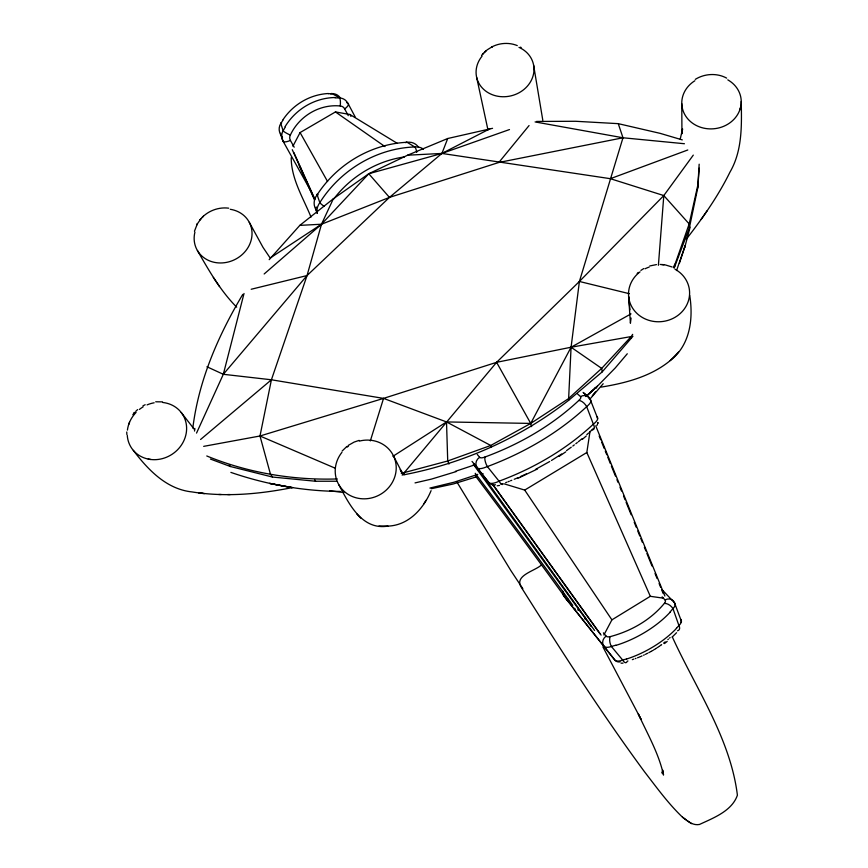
<?xml version="1.0" encoding="UTF-8"?>
<svg xmlns="http://www.w3.org/2000/svg" width="868" height="868" viewBox="0 0 868 868"><rect width="100%" height="100%" fill="white"/><g stroke="black" fill="none" stroke-linecap="round" stroke-linejoin="round"><path stroke-width="1.3" d="M741.239 101.491C741.706 125.426 742.433 150.75 729.923 172.222C718.129 196.201 702.624 218.172 686.284 239.242M536.478 121.444L575.668 121.281L618.255 123.657L622.985 137.773L579.401 281.471L571.079 347.233L568.551 400.387C520.843 437.602 464.065 463.132 404.683 474.633L402.079 475.013M291.203 157.683C291.214 178.884 303.247 197.947 311.015 217.098M674.132 268.179L689.355 227.948L697.742 187.998L699.163 164.193M697.742 187.998L699.217 168.132M658.4 265.293L663.803 195.56L693.293 155.122M194.519 431.049L194.877 428.423M663.304 598.16L650.316 596.305L586.822 452.521L590.001 431.515M192.826 428.022C198.75 380.119 218.237 335.569 242.758 294.404M336.643 481.241L315.561 481.241L272.465 477.042L270.425 474.069L259.988 435.996L271.413 379.783L307.044 275.557L321.496 224.226L333.334 198.794L368.781 173.741L407.613 155.198L447.714 138.511L492.568 128.312M697.677 185.817L689.181 223.933L675.217 263.731L673.318 267.257M662.675 770.979L662.143 773.204L662.62 769.97L663.521 775.07C658.834 753.446 647.452 733.992 638.338 714.028L641.007 719.257L602.859 646.801M740.545 107.491L739.883 109.715M196.537 433.078L223.326 374.292L244.027 293.471M690.147 227.101L685.232 245.568L676.563 270.545M631.079 318.035L630.418 323.221L628.616 296.368M194.454 231.224L197.372 223.781L196.689 224.964M370.332 440.911L383.548 398.39L496.604 362.325L571.079 347.233L631.199 336.556L632.674 334.354M597.759 423.389L598.03 422.532L597.651 423.714M128.638 424.702L128.865 424.018M684.223 248.628L685.232 245.568L679.384 263.297M680.23 139.086L682.563 128.855L681.944 133.759L681.771 103.672M129.18 423.172L129.516 422.336M206.931 366.773L223.326 374.292L307.044 275.557L389.45 197.405L441.921 153.441L447.714 138.511M431.081 490.659C423.671 508.572 408.654 525.368 387.953 526.116C361.739 530.413 348.958 503.722 338.943 484.919M294.176 147.202L290.422 140.432A5.816 5.533 -43.9 0 1 290.368 135.039C299.069 116.258 319.467 103.867 340.234 105.983A5.816 5.501 -50.1 0 1 344.607 108.815L348.263 115.628M197.112 224.226L200.801 218.91L199.814 220.038M292.917 146.204L300.078 132.576L335.449 111.939L349.945 114.489L397.349 143.394M631.014 313.89L571.079 347.233L530.728 423.421L490.724 445.479L447.725 460.984L401.276 473.385M603.9 634.985L611.907 619.85L650.316 596.305M596.934 425.407L597.401 424.528M285.366 126.837L283.12 130.829L280.82 123.527L282.892 120.218M423.79 503.863L426.036 500.326M701.105 219.485L707.095 210.816M601.296 387.085C625.644 383.092 650.772 376.603 670.215 360.6C690.212 345.193 693.434 318.773 689.724 295.424M568.551 400.387L602.251 371.84L632.956 336.241M269.178 259.673L299.818 225.376L333.334 198.794M333.692 199.065C350.737 176.616 376.473 160.873 404.477 156.934M132.837 414.676L134.551 412.647L133.672 413.645M592.367 395.7L595.415 391.913M481.566 55.433L487.187 49.834L492.384 46.655L491.581 47.067C499.382 42.847 509.082 42.196 517.285 45.603M603.184 383.743L589.893 399.117M270.805 257.601L321.496 224.226L389.45 197.405L498.84 162.468L529.068 125.556M200.258 219.517L203.416 216.24M689.355 227.948L689.181 223.933L663.803 195.56L579.401 281.471L496.604 362.325L403.935 473.082L404.683 474.633M627.282 353.764L615.249 367.956L597.444 386.151L585.933 396.502L597.444 386.151M133.998 413.276L134.833 412.3M342.111 451.067L346.864 446.445M482.456 54.337L483.487 53.187M670.172 611.853L672.95 608.652A12.499 5.175 -24.1 0 0 674.425 602.815M264.154 273.984L321.496 224.226L368.781 173.741L441.921 153.441L509.483 129.56M676.411 628.28L678.928 625.546A12.402 5.273 -24.1 0 0 680.675 619.296L674.512 602.772L662.696 590.349M670.215 360.6L678.516 352.115M672.168 637.069L676.552 632.718M135.733 411.345L137.611 409.609M637.188 273.474L638.327 272.389M588.971 398.423L590.75 400.094A14.637 4.915 -24.9 0 1 587.94 405.486C558.677 433.067 523.176 453.432 485.537 467.266A14.691 5.089 -33.7 0 1 477.834 468.264L472.029 461.418M592.041 429.855L589.448 432.253M669.553 638.078L670.107 637.568M577.632 394.05L580.529 396.567A7.215 2.647 -28.3 0 1 578.815 400.452C551.939 425.624 519.411 444.329 484.952 457.024A7.248 2.68 -29.4 0 1 479.668 457.317L477.259 454.474M484.572 52.091L485.961 50.832M202.255 217.282C209.079 210.457 219.083 206.909 228.685 208.179M586.79 395.743L596.273 387.236M588.569 433.056L586.779 434.64M667.861 639.607L668.436 639.098M200.573 439.49L271.413 379.783L383.548 398.39L446.51 421.935L490.724 445.479L491.223 446.922M582.395 439.284L586.225 436.04M582.157 438.611L578.305 441.769M665.17 641.886L664.552 642.385M664.237 642.635L663.608 643.134M664.443 643.579L667.177 641.419M575.831 443.722L577.318 442.561M572.804 446.054L574.323 444.893M661.666 644.609L660.993 645.098M571.252 447.204L566.522 450.633M660.667 645.336L659.995 645.814M659.311 646.291L657.586 647.474M348.176 445.458L354.155 442.072L359.124 440.38M558.949 456.427L565.708 451.892M561.629 453.997L551.462 460.485M640.899 270.393L643.752 268.57M656.881 647.929L655.817 648.613M392.922 456.318L446.51 421.935L530.728 423.421L568.225 398.846L601.687 368.401L631.199 336.556L631.416 338.401M655.459 648.841L654.743 649.286M541.502 564.905C535.1 571.122 513.172 575.462 521.635 587.853C560.978 650.219 600.786 712.4 644.533 771.804C656.588 787.385 668.186 803.518 682.476 817.179C687.434 821.009 692.653 825.728 699.424 824.481C713.409 817.971 731.995 811.027 737.399 795.207C730.444 738.31 695.648 688.161 672.309 636.906M504.351 483.899L524.706 490.084L586.822 452.521M654.016 649.731L653.289 650.165M695.279 79.368C704.556 73.552 716.957 72.803 726.625 78.109M549.726 461.526L535.513 469.404M652.562 650.588L651.456 651.217M651.087 651.423L648.852 652.638M142.938 405.866L145.173 404.716M407.613 155.198L441.921 153.441L489.91 128.768M537.498 468.97L517.654 478.463M647.723 653.224L646.964 653.604M646.215 653.984L645.456 654.353M526.431 473.874L520.333 476.662M644.316 654.884L643.568 655.231M641.289 656.241L642.049 655.915M517.881 477.726L514.214 479.288M640.541 656.566L639.032 657.185M510.547 480.774L511.773 480.286M508.106 481.729L509.332 481.252M637.524 657.781L638.284 657.488M505.675 482.662L506.89 482.207M441.921 153.441L610.367 178.689L687.781 149.99M477.747 474.373L454.094 482.207L429.91 488.066M474.59 464.912L455.385 471.324M635.289 658.617L636.027 658.345M476.923 476.684L453.161 484.019L431.277 488.717M633.792 659.137L632.316 659.637M626.587 658.91L622.692 660.114A12.412 5.468 -34 0 1 614.718 659.832L563.864 596.001A6.51 5.685 -38.9 0 1 562.887 591.216M203.687 446.358L259.988 435.996L383.548 398.39M456.156 471.595L431.407 479.125L415.034 482.901M615.889 645.184L611.376 646.454M627.944 660.993L627.282 661.177A7.15 2.984 75.2 0 1 622.703 660.092L611.376 646.465A7.183 3.309 76 0 1 610.182 636.635C630.971 631.144 650.653 620.023 664.421 603.303A6.402 2.984 -28.3 0 0 665.04 599.962L662.143 596.848M649.763 265.966L656.458 264.588M251.188 289.261L307.044 275.557M596.728 387.812L595.025 387.963M499.523 485.429L497.158 485.809M292.809 487.501C259.803 494.142 225.55 497.277 192.132 491.939C166.472 489.27 148.027 469.74 133.314 450.373M498.84 162.468L622.985 137.773L684.44 143.73M155.697 401.786L162.49 401.873M328.375 93.733L332.173 93.625A11.219 10.307 -57.3 0 1 340.267 97.824M299.818 225.376L321.496 224.226M206.768 455.971C247.749 472.8 293.091 480.405 337.316 478.941M621.054 663.195L623.018 663.163M335.091 97.856L339.54 97.943A11.349 10.394 -56.9 0 1 347.905 103.411M575.028 609.043L574.28 608.913M387.953 526.116L378.99 526.008M218.769 494.478L221.221 494.5M227.676 494.554L230.139 494.576M340.289 491.418C303.095 491.158 266.02 484.496 230.877 472.398M660.179 264.447L665.409 264.946L672.016 266.953M663.944 264.729L661.731 264.501M343.869 492.536L329.829 490.811M223.326 374.292L271.413 379.783M204.533 493.621L198.881 492.959L203.307 493.48M150.696 459.476L148.222 459.064M535.089 121.932L622.985 137.773M618.255 123.657L660.19 133.368L682.281 139.9M579.401 281.471L629.387 293.709M210.414 459.053L230.411 466.517L272.465 477.042M522.829 588.678L510.894 570.645L456.666 481.621M579.412 610.529L577.611 609.803M610.367 178.689L663.803 195.56M259.988 435.996L335.276 468.232M520.496 47.143L521.169 47.534M346.657 102.543L347.97 103.368L355.272 117.115M571.079 347.233L601.687 368.401L602.251 371.84M335.449 111.939L384.969 146.583M682.476 817.179L686.545 820.065M687.315 820.683L691.525 823.667M585.075 395.092L586.367 396.188M583.925 393.128L588.254 396.806M583.068 392.39L588.808 397.284M570.732 603.792L567.867 601.101L549.542 575.885A333.421 12.662 53.2 0 0 477.346 478.474L475.132 475.523M400.69 471.259L401.982 472.561L400.256 469.621L403.002 474.471L393.378 455.635M356.791 513.943L360.914 518.218M236.682 307.153C220.32 290.704 208.884 270.436 197.405 250.516M368.781 173.741L389.45 197.405M473.461 464.12L480.991 473.06L594.591 630.483M580.529 396.578A7.302 6.705 -48.2 0 1 590.262 399.551L597.086 416.911A14.517 5.013 -24.9 0 1 593.354 424.17C566.305 449.44 533.679 468.34 499.057 481.197A14.561 5.186 -33.7 0 1 488.76 482.489L474.145 464.087M603.412 632.848L606.114 636.103A6.402 2.995 -29.1 0 0 610.15 636.602M591.238 626.642L473.375 464.326M194.562 429.649L181.217 412.506M620.099 661.883A7.02 6.109 -50.5 0 1 614.653 659.875L563.864 596.001A8.615 3.201 -36.1 0 1 563.94 593.777M488.749 482.489L477.248 467.787A7.324 6.77 -40.1 0 1 479.657 457.327M270.056 257.829L262.971 247.304L249.29 222.327M229.25 464.933L230.411 466.517M493.024 484.756L601.09 635.116M492.047 483.606L599.972 633.759M213.322 277.424L219.528 286.592M524.706 490.084L611.907 619.85M314.563 479.657L315.561 481.241M300.078 132.576L327.572 181.51M311.189 191.622L283.076 141.213L280.548 134.28A11.197 10.524 -28.2 0 1 280.776 123.506M316.961 211.401L315.659 209.079A13.801 12.76 -29 0 1 317.146 194.823C336.741 164.443 370.831 143.936 407.092 142.287A13.79 12.488 -55.4 0 1 418.571 147.31M496.604 362.325L530.728 423.421L531.617 426.633M299.395 165.766L301.304 169.195M282.545 137.871L280.548 134.28A6.326 2.127 -23.3 0 1 280.7 133.271M349.945 114.489L350.954 116.388M293.84 152.518L314.759 198.881M292.266 149.697L314.769 199.575M299.297 165.831L314.531 199.955M448.984 464.044L447.725 460.984L446.51 421.935M595.741 425.83L664.888 596.034M599.17 436.04L600.689 439.783M601.708 442.279L604.247 448.528M605.267 451.034L606.786 454.778M607.806 457.284L610.345 463.523M611.354 466.029L615.423 476.022M616.942 479.776L617.962 482.272M619.991 487.274L621.51 491.017M623.55 496.019L625.068 499.773M626.088 502.268L631.166 514.767M634.215 522.265L636.244 527.256M637.763 531.01L639.792 536.012M640.812 538.507L642.331 542.261M644.371 547.252L645.89 551.006M646.91 553.502L651.987 566.001M655.036 573.498L657.065 578.5M659.094 583.491L660.624 587.245M661.633 589.741L663.163 593.495M586.649 406.571L593.365 424.17A7.291 3.57 48.4 0 1 592.323 429.855M317.059 212.953L315.659 209.079A6.911 2.615 -29.3 0 1 316.353 206.996M476.662 77.436L487.99 130.059M533.603 65.143L542.815 120.326M628.682 297.051L629.951 309.778M675.217 263.731L675.337 265.803M126.847 434.423L126.75 431.993M162.826 402.492A30.564 27.776 -34.3 0 1 186.436 431.678A30.564 27.776 -34.3 0 1 156.175 459.639A30.564 27.776 -34.3 0 1 127.27 435.345M127.422 430.094A30.564 27.776 -34.3 0 1 136.092 412.419M139.401 409.425A30.564 27.776 -34.3 0 1 143.101 406.897M147.083 404.889A30.564 27.776 -34.3 0 1 154.157 402.795M727.796 79.856A29.772 26.496 -5.7 0 1 734.013 119.242A29.772 26.496 -5.7 0 1 689.268 120.446A29.772 26.496 -5.7 0 1 694.877 80.735M318.144 194.833A6.998 0.629 37.3 0 0 317.135 194.812L319.836 202.711A7.031 0.705 36.2 0 0 324.155 206.432M416.727 152.345A7.009 1.844 83.9 0 0 414.871 147.028L407.092 142.287A6.977 1.769 83 0 0 405.877 142.764M317.211 213.419A13.975 12.89 -28.9 0 1 318.762 204.338C339.258 170.41 376.875 147.538 416.727 146.909A13.975 12.608 -55.1 0 1 423.443 149.188M290.4 140.41A6.358 2.159 -23.2 0 1 283.076 141.213M283.152 141.169A11.327 10.611 -28 0 1 283.044 130.797A6.553 0.998 26.2 0 0 290.422 135.093M280.874 123.56A6.488 0.825 28.4 0 1 281.601 123.158M285.084 126.663A57.755 54.402 -45.3 0 1 335.102 97.52M340.191 105.929A6.543 1.779 -85.9 0 0 339.551 97.91L332.173 93.625A6.477 1.703 -87.4 0 0 330.958 94.221M347.97 103.368A6.347 2.333 -32.8 0 1 344.683 108.858M282.729 120.109A56.311 53.143 -45.4 0 1 328.375 93.516M603.846 646.139A7.031 6.141 -50.8 0 1 606.124 636.125M611.354 646.508A12.51 5.371 -34.1 0 1 603.911 646.085M670.432 611.875A63.158 29.143 -28.8 0 1 615.824 645.401M664.476 603.39A7.172 4.264 38.4 0 1 672.971 608.652L678.928 625.546A7.139 4.09 39.3 0 1 677.507 630.797M665.051 599.929A7.009 6.271 -33.6 0 1 674.512 602.772M680.762 619.253A6.998 6.195 -31.5 0 1 680.979 622.432M676.573 628.302A61.823 28.991 -28.8 0 1 626.555 659.051M574.79 608.349A12.912 3.114 -29.4 0 1 574.399 608.327M567.705 598.779A8.799 3.537 -35.9 0 0 567.867 601.101A8.788 8.539 -49.8 0 0 570.059 603.162M475.208 473.288A358.517 13.66 53.2 0 1 572.804 605.387M495.487 484.756A7.302 6.738 -39.7 0 1 488.76 482.489M503.19 483.78A7.324 2.289 68.4 0 1 499.057 481.187L487.284 466.485A7.324 2.441 68.7 0 1 484.952 457.013M578.837 400.452A7.291 3.7 48.2 0 1 586.638 406.571M597.075 416.911A7.269 6.662 -48.1 0 1 597.488 418.799M593.419 428.358A7.291 2.778 -28.3 0 1 592.356 429.551M502.333 483.888A7.335 2.81 -29.4 0 1 501.02 484.246M483.031 473.592A7.237 2.712 -29.5 0 1 480.97 473.071M585.26 619.318A9.125 4.156 -29.3 0 1 585.216 617.246M230.27 209.297A29.534 26.366 -26.2 0 1 251.177 240.111A29.534 26.366 -26.2 0 1 216.251 262.678A29.534 26.366 -26.2 0 1 194.92 232.125M518.956 47.349A29.132 25.758 -13.6 0 1 529.686 83.144A29.132 25.758 -13.6 0 1 488.597 92.963A29.132 25.758 -13.6 0 1 482.065 56.17M675.033 269.254A30.586 28.167 -6.8 0 1 683.073 310.57A30.586 28.167 -6.8 0 1 637.513 313.945A30.586 28.167 -6.8 0 1 640.052 271.847M645.054 268.776A30.586 28.167 -6.8 0 1 649.166 267.084M359.341 441.107A30.922 28.937 -27.6 0 1 396.112 470.369A30.922 28.937 -27.6 0 1 354.383 497.288A30.922 28.937 -27.6 0 1 341.927 452.347M347.254 447.074A30.922 28.937 -27.6 0 1 348.459 446.174M291.995 487.577L269.666 483.422L291.995 487.577"/></g></svg>
